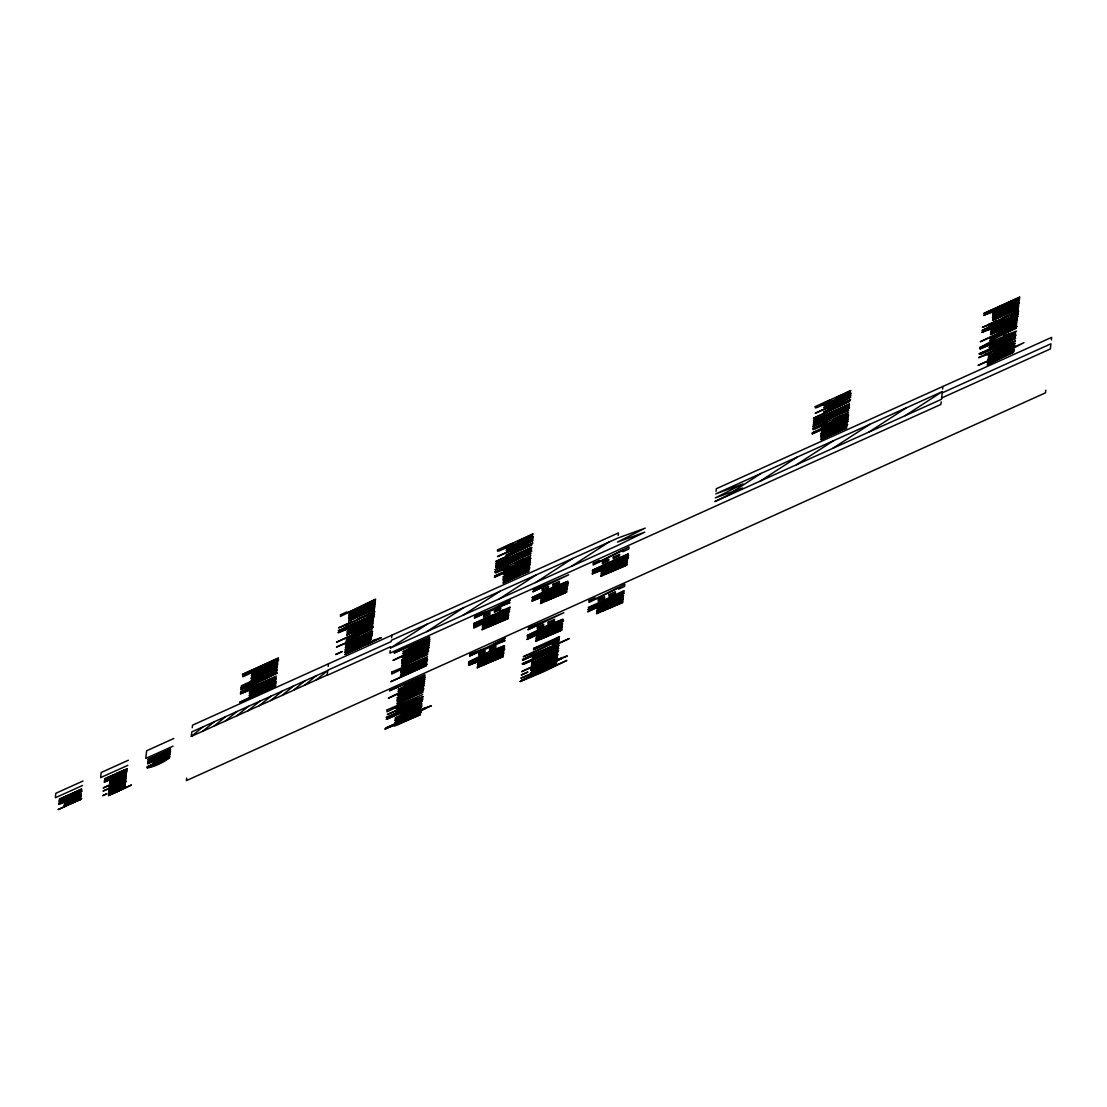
<?xml version="1.0" encoding="UTF-8"?>
<svg xmlns="http://www.w3.org/2000/svg" width="1107" height="1107" viewBox="0 0 1107 1107"><rect width="100%" height="100%" fill="white"/><g stroke="black" fill="none" stroke-linecap="round" stroke-linejoin="round"><path stroke-width="1.5" d="M186.668 778.041L186.391 780.615L1045.506 392.819L1045.797 390.245M327.229 675.035L191.29 736.39L191.788 731.907L327.727 670.538L315.896 680.155M192.244 727.728L192.535 725.168L618.467 532.91L618.176 535.47M328.184 666.372L328.461 663.813M390.204 650.57L389.913 653.144L940.908 404.429L941.199 401.855M390.48 648.01L390.619 646.723L327.188 675.353L327.755 670.219L391.2 641.59L391.338 640.303L617.9 538.044L645.215 528.122L617.443 542.084L644.758 532.176L617.042 545.737L390.48 648.01L427.579 623.947M391.615 637.743L391.906 635.169M532.412 659.758L522.047 663.882L558.357 646.958L537.864 657.295M716.049 491.287L716.34 488.727L1051.65 337.372L1051.359 339.932M942.334 391.587L941.476 399.295L714.914 501.554L742.645 487.993L715.33 497.901L743.088 483.939L715.772 493.86L942.334 391.587L905.235 415.651M942.611 389.027L942.901 386.454M989.326 349.757L978.962 353.894L1015.271 336.971L994.778 347.307M191.29 736.39L203.107 726.787M202.609 731.284L214.44 721.681M213.942 726.164L225.773 716.561M225.275 721.058L237.092 711.455M236.594 715.938L248.425 706.335M247.926 710.832L259.758 701.229M259.259 705.712L271.077 696.109M270.578 700.606L282.41 691.003M281.911 695.487L293.742 685.883M293.244 690.381L305.062 680.763M304.563 685.261L316.394 675.657M426.735 631.64L463.833 607.577M462.989 615.284L500.087 591.221M499.229 598.915L536.341 574.851M535.484 582.559L572.582 558.495M571.738 566.189L608.836 542.126M733.457 491.328L761.076 473.409M760.232 481.102L797.331 457.039M796.487 464.746L833.585 440.683M832.727 448.377L869.839 424.313M868.981 432.021L906.079 407.957M158.73 760.952L146.982 766.971L170.021 756.579L150.829 765.241L166.175 758.309L160.321 760.551M159.228 756.15L147.84 761.768L170.589 751.501L162.549 754.96M115.598 776.311L127.028 770.666L107.822 779.342L123.486 772.271L121.064 773.198M115.529 776.533L104.141 782.165L126.89 771.897L118.85 775.343M1000.174 322.552L1012.725 316.588L987.665 327.907L1000.119 323.064L1018.398 314.028L1000.23 321.459L981.992 330.467L995.414 325.167M999.953 324.517L1012.518 318.553L987.444 329.872L995.193 327.132M115.543 776.823L107.683 780.56L123.347 773.489L120.926 774.43M989.367 349.466L994.736 347.045M173.841 738.48L146.65 750.754L145.792 758.447L172.983 746.187M128.384 760.218L101.194 772.492L100.626 777.626L127.817 765.352M942.195 392.874L1050.944 343.793L1050.377 348.926L941.614 398.008M83.039 780.989L55.848 793.262L55.35 797.76L82.541 785.486M58.892 803.903L81.254 793.055L59.031 802.644L58.837 804.402L81.032 795.089L67.859 800.569L81.143 794.051L58.879 804.097M532.439 659.454L537.822 657.032M994.667 326.897L1018.177 315.993L1000.008 323.41L981.784 332.418L991.208 328.89M826.071 418.695L843.921 410.351L818.848 421.67L831.302 416.827L849.581 407.791L831.412 415.222L813.188 424.216L822.612 420.688M118.629 773.973L104.279 780.933L118.491 775.204M162.189 754.822L151.382 760.177L167.046 753.106L164.625 754.033M58.27 809.508L80.548 799.475L78.182 800.541C93.334 792.792 53.496 810.753 66.295 805.882L58.27 809.508M59.308 800.126L81.531 790.55L64.04 798.175L81.641 789.637L64.137 797.234L81.71 789.028L59.432 799.088L74.543 792.986L59.308 800.126M64.87 802.672L67.126 801.911L64.441 803.378L81.005 795.38L64.87 802.672M71.429 800.748L67.624 802.686L71.429 800.748M74.044 799.558L64.358 804.139L81.212 796.556L74.044 799.558M80.686 798.175L64.22 805.37L80.686 798.175M102.73 795.629L106.687 793.857L102.73 795.629M103.255 790.965L111.24 787.644C98.26 794.48 137.863 776.477 123.126 782.262L125.534 780.905L103.255 790.965M108.569 795.587L131.29 785.084L108.569 795.587M108.804 793.47L111.143 792.681L108.375 794.3L124.828 787.229L111.641 792.709L124.939 786.191L108.804 793.47M108.873 792.861L125.008 785.583L108.873 792.861M108.97 791.989L111.24 791.242L108.541 792.695L125.105 784.711L108.97 791.989M109.551 786.731L111.821 785.97L109.123 787.437L125.686 779.439L109.551 786.731M109.745 785.001L125.921 777.405L103.214 787.99L109.745 785.001M110.063 782.068L112.236 781.348L109.565 783.535L126.018 776.464L112.831 781.971L126.101 775.772L112.997 781.307L126.212 774.775L110.063 782.068M110.285 780.103L112.457 779.383L109.773 781.57L126.24 774.499L113.052 780.02L126.309 773.821L113.205 779.342L126.419 772.824L110.285 780.103M115.903 786.759L112.098 788.696L115.903 786.759M118.518 785.583L108.832 790.149L125.686 782.566L118.518 785.583M122.49 771.704L126.765 769.78L122.49 771.704M125.16 784.185L108.694 791.394L125.16 784.185M147.688 763.124L170.063 752.981L147.688 763.124M148.103 759.333L170.478 749.19L148.103 759.333M147.259 767.815C153.015 767.428 164.196 762.266 169.537 757.755L147.259 767.815M147.715 763.678L155.63 760.163L147.715 763.678M150.995 766.431L165.746 759.776L150.995 766.431M161.871 756.344L154.219 760.135L161.871 756.344M166.382 752.151L170.284 750.961L170.409 749.896L147.978 760.564L166.382 752.151M239.569 702.405L275.145 686.797L271.409 688.07L275.851 685.524L273.872 686.008A12.855 0.72 -24.4 0 0 268.046 688.36L239.569 702.405M240.523 693.771L260.837 686.174L276.03 678.854L255.039 688.139L276.155 677.678L240.523 693.771M240.773 691.432L240.551 693.439L276.335 676.1L240.773 691.432M241.229 687.405L241.132 688.167L276.778 672.074L248.771 684.278L276.944 670.621L248.937 682.784L277.054 669.638L241.409 685.731L241.326 686.492L265.583 675.976L241.229 687.405M242.53 674.384L278.327 658.139L242.53 674.384M243 675.533L242.862 676.806L278.701 659.91L268.268 664.297C288.18 656.216 247.387 674.426 262.331 666.94L243 675.533M250.099 691.46L253.724 690.256L249.421 692.595L275.92 679.809L250.099 691.46M251.331 680.39L277.082 669.361L269.195 672.004L277.29 667.452L251.469 679.131L258.471 676.847L251.331 680.39M251.801 676.169L255.274 675.021L251.372 677.166L255.15 676.114L250.985 678.522L277.317 667.203L256.229 676.017L277.442 666.11L256.354 674.924L277.622 664.518L251.801 676.169M252.147 673.028L255.62 671.894L251.732 674.038L255.496 672.973L251.331 675.381L277.663 664.062L256.575 672.89L277.788 662.968L256.699 671.797L277.968 661.377L252.147 673.028M260.602 688.388L254.513 691.488L260.602 688.388M264.794 686.492L264.656 687.71L249.296 693.812L263.065 686.797L276.266 681.691L268.531 685.939L267.437 685.966L271.16 684.001L264.794 686.492M275.435 684.278L249.075 695.791L276.086 683.379L272.613 685.482L275.435 684.278M335.725 654.486L342.035 651.636L335.725 654.486M336.542 647.028L349.328 641.714L345.675 643.873L353.175 641.161L372.658 631.696L368.34 633.093L372.187 630.935L336.542 647.028M340.582 614.772L340.403 616.433L375.702 599.247L346.809 613.015L346.92 611.908L340.582 614.772M345.052 654.417L381.403 637.618L372.727 640.718L376.172 639.957L366.694 644.62L370.942 642.185L354.918 648.716L345.052 654.417M345.439 651.027L349.175 649.767L344.734 652.341L371.066 641.05L349.978 649.823L371.246 639.376L345.439 651.027M345.536 650.058L371.357 638.407L345.536 650.058M345.688 648.66L349.314 647.457L345.01 649.795L371.509 637.009L345.688 648.66M346.629 640.233L350.255 639.03L345.951 641.368L372.45 628.582L346.629 640.233M346.934 637.466L372.81 625.33L336.5 642.254L346.934 637.466M347.46 632.775L350.933 631.64L347.031 633.785L350.808 632.72L346.643 635.127L372.976 623.808L351.888 632.637L373.101 622.715L351.998 631.53L373.28 621.124L347.46 632.775M347.806 629.648L351.279 628.499L347.377 630.644L351.154 629.579L346.989 632L373.322 620.681L352.234 629.496L373.446 619.574L352.358 628.402L373.626 617.983L347.806 629.648M348.774 620.93L374.512 609.902L366.625 612.545L374.733 607.992L348.913 619.671L355.9 617.388L348.774 620.93M349.342 615.727L352.815 614.579L348.926 616.737L352.704 615.672L348.525 618.08L374.872 606.761L353.77 615.575L374.982 605.667L353.894 614.482L375.162 604.076L349.342 615.727M349.687 612.586L353.161 611.451L349.272 613.596L353.05 612.531L348.871 614.952L375.218 603.633L354.115 612.448L375.328 602.526L354.24 611.355L375.508 600.935L349.687 612.586M356.786 640.303L350.684 643.388L356.786 640.303M360.965 638.407L360.827 639.611L345.467 645.727L359.249 638.711L372.45 633.591L364.701 637.84L363.608 637.881L367.344 635.902L360.965 638.407M367.33 616.212L374.166 613.126L367.33 616.212M371.606 636.179L345.246 647.706L372.256 635.28L368.797 637.383L371.606 636.179M385.056 729.029L398.105 723.591L394.175 725.901L397.233 725.002L420.508 714.61L399.419 723.383L420.702 712.936L385.056 729.029M386.329 717.474L421.975 701.381L386.329 717.474M387.173 709.85L386.952 711.856L422.736 694.518L387.173 709.85M388.488 698.102L424.064 682.493L420.328 683.752L424.77 681.206L422.791 681.691A12.855 0.72 -24.4 0 0 416.965 684.057L388.488 698.102M386.412 719.315L415.692 706.584L415.554 707.857L421.559 705.145L421.753 703.36L386.412 719.315M389.581 690.713L418.861 677.982L418.723 679.241L424.728 676.529L424.922 674.758L389.581 690.713M390.84 681.649L426.486 665.556L390.84 681.649M391.906 672.06L391.684 674.066L427.454 656.728L391.906 672.06M393.206 660.312L428.796 644.703L425.046 645.962L429.488 643.416L427.523 643.9A12.855 0.72 -24.4 0 0 421.684 646.267L393.206 660.312M394.3 652.922L423.594 640.192L423.441 641.451L429.447 638.739L429.654 636.968L394.3 652.922M394.95 723.936L421.352 711.995L385.831 728.046L394.95 723.936M395.116 722.497L431.453 705.685L422.777 708.798L426.223 708.037L416.758 712.687L420.992 710.251L404.968 716.796L395.116 722.497M395.49 719.107L399.226 717.848L394.784 720.422L421.117 709.117L400.028 717.903L421.31 707.456L395.49 719.107M396.444 710.417L422.846 698.489L387.325 714.527L396.444 710.417M397.164 703.886L422.999 692.124L406.49 698.835L423.178 690.56L397.413 701.644L414.253 694.809L397.288 702.765L414.129 695.902L397.164 703.886M397.759 698.517L401.384 697.313L397.081 699.652L423.58 686.866L397.759 698.517M400.969 674.467L426.859 662.138L401.121 673.056L418.598 666.082L400.969 674.467M401.467 669.943L405.093 668.739L400.789 671.077L427.288 658.291L401.467 669.943M401.896 666.096L427.731 654.334L411.209 661.045L427.897 652.77L402.145 663.854L418.972 657.018L402.021 664.975L418.847 658.112L401.896 666.096M402.491 660.727L406.103 659.523L401.813 661.861L428.312 649.076L402.491 660.727M406.352 712.687L400.264 715.786L406.352 712.687M408.262 695.445L402.173 698.545L408.262 695.445M409.521 684.084L403.432 687.184L409.521 684.084M411.541 670.787L405.439 673.886L411.541 670.787M412.994 657.655L406.892 660.754L412.994 657.655M414.253 646.294L408.151 649.394L414.253 646.294M410.545 710.791L410.406 712.009L395.047 718.111L408.815 711.095L422.016 705.975L414.281 710.237L413.188 710.265L416.91 708.286L410.545 710.791M412.454 693.549L412.316 694.767L396.956 700.883L410.725 693.854L423.926 688.748L416.19 692.996L415.097 693.024L418.82 691.059L412.454 693.549M413.714 682.189L413.575 683.393L398.216 689.509L411.984 682.493L425.185 677.373L417.45 681.621L416.357 681.663L420.079 679.684L413.714 682.189M415.72 668.891L415.582 670.109L400.222 676.211L414.004 669.195L427.205 664.089L419.456 668.337L418.363 668.365L422.099 666.4L415.72 668.891M417.173 655.759L417.035 656.977L401.675 663.093L415.457 656.064L428.658 650.958L420.909 655.206L419.816 655.233L423.552 653.268L417.173 655.759M418.432 644.399L418.294 645.602L402.934 651.719L416.716 644.703L429.917 639.583L422.168 643.831L421.075 643.873L424.811 641.894L418.432 644.399M422.071 700.537L395.711 712.064L422.722 699.638L419.262 701.741L422.071 700.537M424.355 679.961L397.994 691.488L425.005 679.075L421.532 681.179L424.355 679.961M427.011 660.796L400.651 672.309L427.662 659.897L424.202 662L427.011 660.796M429.073 642.171L402.713 653.697L429.724 641.285L426.264 643.388L429.073 642.171M468.759 661.931L504.557 645.713L491.522 650.612L468.759 661.931M469.562 656.008L505.124 640.593L492.933 644.98L505.387 638.241L486.693 647.498L469.742 654.417L481.061 650.349L469.562 656.008M474.433 617.955L509.995 602.54L497.804 606.927L510.258 600.188L491.563 609.445L474.599 616.364L485.931 612.296L474.433 617.955M473.907 626.811L473.768 628.098L509.607 611.202L499.174 615.575C519.086 607.494 478.293 625.704 493.238 618.218L473.907 626.811M478.888 653.504L478.694 655.275L484.963 652.438L485.157 650.667L478.888 653.504M477.837 665.501L481.31 664.352L477.421 666.497L481.199 665.445L477.02 667.853L503.367 656.534L482.265 665.349L503.477 655.441L482.389 664.255L503.657 653.85L477.837 665.501M478.182 662.36L481.656 661.225L477.767 663.37L481.545 662.304L477.366 664.712L503.713 653.393L482.61 662.221L503.823 652.3L482.735 661.114L504.003 650.708L478.182 662.36M483.759 615.45L483.565 617.222L489.834 614.385L490.027 612.628L483.759 615.45M482.707 627.448L486.181 626.299L482.278 628.458L486.056 627.392L481.891 629.8L508.224 618.481L487.135 627.295L508.348 617.388L487.26 626.202L508.528 615.796L482.707 627.448M483.053 624.306L486.527 623.172L482.638 625.317L486.416 624.251L482.237 626.673L508.57 615.354L487.481 624.168L508.694 614.247L487.606 623.075L508.874 612.655L483.053 624.306M494.497 577.162L530.128 561.083L494.497 577.162M494.608 576.193L530.239 560.1L494.608 576.193M495.106 571.682L495.286 572.983L496.739 572.582L520.179 562.37L529.741 557.637L530.737 555.603L495.106 571.682M495.175 569.718L530.973 553.5L517.938 558.398L495.175 569.718M495.853 563.671L531.651 547.425L495.853 563.671M497.513 549.93L497.597 551.244L499.603 550.719L532.896 536.12L518.284 541.281L533.159 533.851L497.513 549.93M489.668 648.647L489.46 650.404L495.756 647.567L495.964 645.796L489.668 648.647M494.525 610.594L494.331 612.351L500.627 609.514L500.821 607.743L494.525 610.594M491.453 651.082L479.206 657.157L491.453 651.082M500.973 569.524C504.875 570.949 517.827 560.308 500.973 569.524M503.477 547.716C507.767 549.1 521.978 537.739 503.477 547.716M503.187 582.974L529.008 571.212L512.499 577.923L529.188 569.648L503.436 580.732L520.262 573.91L503.298 581.853L520.138 574.99L503.187 582.974M503.768 577.619L507.393 576.401L503.09 578.74L529.589 565.954L503.768 577.619M506.079 556.807L531.955 544.672L495.645 561.595L506.079 556.807M506.563 552.476L532.965 540.548L497.444 556.586L506.563 552.476M498.025 650.266L497.915 651.22L504.266 648.356L504.46 646.654L468.565 663.716L478.404 660.035L498.025 650.266M515.156 563.117C519.944 564.418 534.432 552.739 515.156 563.117M514.271 574.547L508.182 577.633L514.271 574.547M517.702 543.579L511.614 546.678L517.702 543.579M517.868 558.869L505.622 564.944L517.868 558.869M518.463 572.651L518.325 573.855L502.965 579.971L516.734 572.956L529.935 567.836L522.2 572.084L521.106 572.125L524.829 570.147L518.463 572.651M521.895 541.683L521.757 542.887L506.383 549.003L520.165 541.987L533.366 536.867L525.631 541.115L524.538 541.157L528.26 539.178L521.895 541.683M525.092 552.172L524.995 553.126L531.332 550.262L531.526 548.56L495.632 565.622L505.47 561.941L525.092 552.172M530.336 559.256L503.976 570.769L530.986 558.357L527.527 560.46L530.336 559.256M520.096 681.538L542.97 672.046L566.826 660.45L520.096 681.538M522.518 659.62L550.054 647.138A58.491 3.266 -24.4 0 1 562.107 641.866L569.247 638.531L522.518 659.62M521.051 678.065L541.365 670.482L556.558 663.162L535.414 672.419L556.696 661.986L521.051 678.065M521.397 674.938L527.721 672.087L521.397 674.938M521.771 671.631L557.361 656.022L553.611 657.281L558.053 654.735L556.088 655.219A12.855 0.72 -24.4 0 0 550.248 657.586L521.771 671.631M523.044 660.049L558.689 643.956L523.044 660.049M526.904 639.403L562.702 623.199L549.653 628.098L526.904 639.403M527.333 635.487L563.131 619.27L550.096 624.182L527.333 635.487M528.122 629.662L563.85 612.725L528.316 627.89L542.292 622.715L528.122 629.662M532.19 597.559L567.988 581.341L554.939 586.24L532.19 597.559M532.979 591.733L568.707 574.796L533.173 589.962L547.135 584.787L532.979 591.733M530.585 676.294L556.987 664.366L521.466 680.418L530.585 676.294M530.973 672.71L567.324 655.911L558.634 659.011L562.093 658.25L552.614 662.913L556.863 660.478L540.839 667.009L530.973 672.71M531.222 670.51L557.042 658.845L531.222 670.51M531.374 669.112L534.999 667.908L530.696 670.247L557.195 657.461L531.374 669.112M531.955 663.84L535.705 662.581L531.263 665.155L557.596 653.85L536.508 662.623L557.776 652.189L531.955 663.84M532.356 660.242L558.758 648.315L523.237 664.352L532.356 660.242M533.532 649.615L559.284 638.587L551.397 641.23L559.492 636.677L533.671 648.356L540.673 646.059L533.532 649.615M537.462 627.06L537.269 628.831L543.537 625.995L543.731 624.237L537.462 627.06M536.411 639.057L539.884 637.923L535.982 640.067L539.759 639.002L535.594 641.41L561.927 630.091L540.839 638.919L562.052 628.997L540.963 637.812L562.231 627.406L536.411 639.057M536.757 635.93L540.23 634.781L536.341 636.926L540.119 635.875L535.94 638.282L562.273 626.963L541.185 635.778L562.398 625.856L541.434 634.712L562.577 624.279L536.757 635.93M542.319 589.132L542.126 590.903L548.394 588.066L548.588 586.309L542.319 589.132M541.268 601.129L544.741 599.98L540.839 602.139L544.616 601.073L540.451 603.481L566.784 592.162L545.696 600.99L566.909 591.069L545.931 599.911L567.088 589.477L541.268 601.129M541.614 598.001L545.087 596.853L541.185 598.998L544.962 597.932L540.797 600.354L567.13 589.035L546.042 597.849L567.254 587.928L546.291 596.77L567.434 586.336L541.614 598.001M543.426 652.134L537.324 655.219L543.426 652.134M548.228 622.203L548.034 623.974L554.33 621.124L554.524 619.367L548.228 622.203M553.085 584.275L552.891 586.046L559.187 583.195L559.381 581.438L553.085 584.275M549.584 628.555L537.338 634.643L549.584 628.555M550.013 624.639L537.767 630.713L550.013 624.639M547.605 650.238L547.467 651.442L532.107 657.558L545.889 650.542L559.077 645.423L551.341 649.671L550.248 649.712L553.97 647.733L547.605 650.238M554.87 586.71L542.624 592.785L554.87 586.71M552.739 643.278L552.628 644.246L558.98 641.382L559.16 639.68L523.279 656.728L533.104 653.047L552.739 643.278M557.873 651.345L531.512 662.858L558.523 650.446L555.064 652.549L557.873 651.345M587.803 611.728L623.601 595.511L610.552 600.423L587.803 611.728M588.038 609.611L623.836 593.366L588.038 609.611M589.173 600.603L588.966 602.443L618.758 587.692L618.592 589.118L624.597 586.406L624.832 584.358L595.068 599.053L595.206 597.877L589.173 600.603M592.453 570.243L628.25 553.998L592.453 570.243M593.366 563.2L593.158 565.04L622.95 550.29L622.798 551.729L628.804 549.017L629.025 546.955L599.261 561.65L599.399 560.474L593.366 563.2M598.361 599.385L598.167 601.156L604.436 598.32L604.63 596.562L598.361 599.385M602.554 561.982L602.36 563.754L608.629 560.917L608.822 559.16L602.554 561.982M597.31 611.382L600.783 610.234L596.881 612.392L600.658 611.327L596.493 613.735L622.826 602.416L601.738 611.244L622.95 601.322L601.862 610.137L623.13 599.731L597.31 611.382M597.655 608.255L601.129 607.106L597.24 609.251L601.004 608.186L596.839 610.607L623.172 599.288L602.083 608.103L623.296 598.181L602.333 607.023L623.476 596.59L597.655 608.255M601.502 573.98L604.976 572.845L601.087 574.99L604.865 573.924L600.686 576.332L627.019 565.013L605.93 573.841L627.143 563.92L606.055 572.734L627.323 562.328L601.502 573.98M601.848 570.852L605.321 569.704L601.433 571.849L605.211 570.797L601.032 573.205L627.378 561.886L606.276 570.7L627.489 560.779L606.401 569.607L627.669 559.201L601.848 570.852M609.127 594.528L608.933 596.299L615.229 593.449L615.423 591.692L609.127 594.528M613.32 557.125L613.126 558.897L619.422 556.046L619.616 554.289L613.32 557.125M610.483 600.88L598.237 606.968L610.483 600.88M617.72 594.182L617.609 595.137L623.947 592.273L624.14 590.585L588.26 607.632L598.084 603.952L617.72 594.182M812.261 433.833L847.907 417.74L812.261 433.833M812.372 432.851L848.017 416.758L812.372 432.851M812.87 428.354L813.064 429.641L814.503 429.239L837.944 419.041L847.505 414.295L848.516 412.261L812.87 428.354M812.953 426.375L848.751 410.157L835.702 415.07L812.953 426.375M813.617 420.328L849.415 404.083L813.617 420.328M815.278 406.601L815.361 407.916L817.367 407.39L850.674 392.777L835.979 397.842L850.923 390.508L815.278 406.601M818.751 426.181C822.639 427.62 835.591 416.979 818.751 426.181M821.256 404.387C825.545 405.757 839.756 394.396 821.256 404.387M820.951 439.645L846.786 427.883L830.264 434.594L846.952 426.32L821.2 437.39L838.027 430.568L821.076 438.524L837.916 431.647L820.951 439.645M821.546 434.276L825.172 433.072L820.868 435.411L847.367 422.625L821.546 434.276M823.843 413.478L849.719 401.329L813.41 418.266L823.843 413.478M824.328 409.133L850.729 397.205L815.209 413.243L824.328 409.133M832.921 419.788C837.708 421.089 852.21 409.396 832.921 419.788M832.049 431.204L825.947 434.304L832.049 431.204M835.481 400.236L829.378 403.335L835.481 400.236M835.633 415.526L823.387 421.601L835.633 415.526M836.228 429.308L836.089 430.526L820.73 436.628L834.512 429.613L847.713 424.493L839.964 428.755L838.871 428.783L842.607 426.804L836.228 429.308M839.659 398.34L839.521 399.558L824.162 405.66L837.944 398.645L851.145 393.525L843.396 397.787L842.302 397.814L846.039 395.836L839.659 398.34M842.87 408.829L842.759 409.784L849.097 406.919L849.29 405.231L813.41 422.279L823.234 418.598L842.87 408.829M848.114 415.914L821.754 427.44L848.765 415.014L845.291 417.118L848.114 415.914M983.888 313.433L1019.685 297.188L983.888 313.433M978.27 365.338L1013.915 349.245L978.27 365.338M980.096 348.885L993.145 343.447L989.215 345.758L992.273 344.858L1015.548 334.452L994.46 343.239L1015.742 332.792L980.096 348.885M987.776 363.816L991.388 362.612L987.098 364.95L1013.597 352.164L987.776 363.816M988.33 358.737L992.08 357.478L987.638 360.01L1000.908 354.752L1023.975 342.644L988.33 358.737M988.44 357.769L1014.206 346.588L1010.387 347.889L1014.911 345.273L988.579 356.579L1009.681 347.806L988.44 357.769M989.271 350.241L1015.686 338.313L980.152 354.365L989.271 350.241M990.447 339.724L994.058 338.521L989.755 340.859L1016.254 328.073L990.447 339.724M990.751 336.957L1016.627 324.821L980.304 341.745L990.751 336.957M991.263 332.266L994.736 331.118L990.848 333.276L994.626 332.211L990.447 334.618L1016.793 323.299L995.691 332.128L1016.904 322.206L995.816 331.021L1017.084 320.615L991.263 332.266M991.609 329.139L995.096 327.99L991.194 330.135L994.972 329.07L990.793 331.491L1017.139 320.172L996.037 328.987L1017.264 319.065L996.162 327.893L1017.43 317.474L991.609 329.139M992.578 320.421L1018.329 309.393L1010.442 312.036L1018.537 307.483L992.716 319.162L999.718 316.879L992.578 320.421M993.159 315.218L996.632 314.07L992.73 316.215L996.508 315.163L992.342 317.571L1018.675 306.252L997.587 315.066L1018.8 305.145L997.711 313.973L1018.98 303.567L993.159 315.218M993.505 312.077L996.978 310.942L993.076 313.087L996.853 312.022L992.688 314.43L1019.021 303.11L997.933 311.939L1019.146 302.017L998.057 310.832L1019.326 300.426L993.505 312.077M998.639 357.409L992.55 360.508L998.639 357.409M1002.831 355.513L1002.693 356.731L987.319 362.847L1001.102 355.817L1014.303 350.711L1006.567 354.96L1005.474 354.987L1009.197 353.022L1002.831 355.513M1011.148 315.703L1017.97 312.617L1011.148 315.703M1013.126 301.934L1013.016 302.903L1019.367 300.039L1019.561 298.337L983.666 315.384L993.505 311.704L1013.126 301.934M1015.382 336.058L989.021 347.584L1016.032 335.172L1012.559 337.275L1015.382 336.058M990.71 343.142L979.653 347.695L989.7 342.284L1010.456 333.83L1003.675 336.362L1004.409 335.559L1016.53 331.076L1005.405 337.054L985.604 344.997L990.71 343.142M153.486 761.92L170.243 754.476L153.486 761.92M402.422 657.516L409.009 655.482L410.24 654.5L407.168 655.552L420.494 650.363L429.239 645.616L421.393 648.328L420.286 649.283L424.313 647.844L402.422 657.516M397.704 695.307L404.276 693.273L405.522 692.29L402.45 693.342L415.775 688.153L424.521 683.406L416.675 686.119L415.568 687.073L419.581 685.634L397.704 695.307M506.342 550.677L512.915 548.657L514.16 547.661L511.088 548.726L524.414 543.523L533.159 538.791L525.299 541.503L524.206 542.458L528.219 541.019L506.342 550.677M503.713 574.395L510.285 572.374L511.531 571.378L508.459 572.43L521.784 567.241L530.53 562.508L522.684 565.22L521.577 566.175L525.59 564.736L503.713 574.395M824.106 407.348L830.693 405.314L831.924 404.332L828.852 405.383L842.178 400.194L850.923 395.448L843.077 398.16L841.97 399.129L845.997 397.676L824.106 407.348M821.477 431.052L828.064 429.032L829.309 428.035L826.223 429.101L839.549 423.898L848.308 419.166L840.448 421.878L839.355 422.832L843.368 421.393L821.477 431.052M429.018 647.65L418.501 652.743C438.137 642.849 392.805 663.647 411.43 655.911C382.828 669.085 425.392 647.055 429.018 647.65M424.299 685.441L413.783 690.533C433.418 680.639 388.087 701.437 406.712 693.702C378.11 706.875 420.674 684.846 424.299 685.441M530.308 564.528L519.792 569.635C539.427 559.727 494.096 580.525 512.721 572.803C484.119 585.963 526.683 563.933 530.308 564.528M848.073 421.186L837.556 426.292C857.192 416.384 811.86 437.182 830.485 429.461C801.883 442.62 844.447 420.605 848.073 421.186M1015.396 341.025L1003.786 347.266L1001.627 347.778L1009.252 343.793L984.69 354.89L990.613 352.732L988.855 354.005L978.546 357.699L1004.935 344.734A17.255 0.969 -24.4 0 1 1012.753 341.606L1015.396 341.025M59.197 801.26L81.849 791.145L59.197 801.26M104.598 778.941L127.236 768.839L104.598 778.941M241.035 689.204L249.961 686.063L277.276 673.028L241.035 689.204M338.687 627.78L347.612 624.639L374.927 611.618L338.687 627.78M592.411 571.932L601.336 568.777L628.651 555.756L592.411 571.932M982.504 327.271L991.429 324.13L1018.744 311.095L982.504 327.271M510.05 607.245L509.829 607.508A12.592 0.706 -24.4 0 1 506.674 609.348L473.658 623.656L493.39 614.565C491.48 616.557 515.253 604.976 499.229 611.797L510.05 607.245M568.389 582.96L532.107 599.51L545.972 592.245L568.389 582.96M473.671 625.33L491.342 618.356L509.87 609.113L473.671 625.33M468.579 665.349L486.25 658.361L504.778 649.117L468.579 665.349M527.375 636.94L545.045 629.966L563.574 620.723L527.375 636.94M126.143 778.47L109.275 786.081L126.143 778.47M373.17 627.019L359.512 634.09L346.187 639.196L359.429 632.332L373.17 627.019M532.688 543.039L519.017 550.096L505.705 555.216L518.934 548.339L532.688 543.039M423.054 696.663L409.382 703.734L396.071 708.84L409.299 701.976L423.054 696.663M850.453 399.696L836.781 406.753L823.47 411.873L836.712 405.01L850.453 399.696M1016.987 326.51L1003.316 333.581L990.004 338.687L1003.233 331.823L1016.987 326.51M1015.119 343.35L1001.448 350.421L988.136 355.527L1001.365 348.663L1015.119 343.35M338.438 630.699L351.597 625.676L374.581 614.537L338.438 630.699M338.216 632.65L351.376 627.641L374.36 616.502L338.216 632.65M495.659 567.282L508.833 562.273L531.817 551.134L495.659 567.282M532.024 601.004L545.184 595.995L568.168 584.856L532.024 601.004M592.259 573.869L605.432 568.846L628.416 557.707L592.259 573.869M122.669 780.034L112.831 784.531L122.669 780.034M367.607 629.537L351.874 636.719L367.607 629.537M527.126 545.543L511.268 552.697L527.126 545.543M417.491 699.181L401.633 706.335L417.491 699.181M844.89 402.201L829.046 409.355L844.89 402.201M1011.424 329.014L995.691 336.21L1011.424 329.014M1009.556 345.868L993.699 353.022L1009.556 345.868M62.67 799.724L67.831 797.455L62.67 799.724M108.057 777.405L113.232 775.149L108.057 777.405M246.584 686.755L254.859 683.13L246.584 686.755M344.235 625.33L352.51 621.705L344.235 625.33M597.96 569.468L606.235 565.857L597.96 569.468M988.053 324.821L996.328 321.196L988.053 324.821M78.085 799.06L72.951 801.606L78.085 799.06M122.559 785.084L117.425 787.631L122.559 785.084M271.257 685.703L263.037 689.772L271.257 685.703M344.056 628.25L368.922 617.097L344.056 628.25M343.834 630.201L368.7 619.062L343.834 630.201M367.427 637.604L359.222 641.673L367.427 637.604M501.291 564.833L526.143 553.694L501.291 564.833M424.894 643.596L416.689 647.664L424.894 643.596M526.157 560.668L517.951 564.75L526.157 560.668M422.832 662.221L414.627 666.289L422.832 662.221M420.176 681.386L411.956 685.454L420.176 681.386M537.642 598.555L562.508 587.416L537.642 598.555M417.892 701.963L409.687 706.031L417.892 701.963M597.891 571.406L622.743 560.267L597.891 571.406M553.694 652.77L545.488 656.838L553.694 652.77M843.935 417.339L835.716 421.407L843.935 417.339M1011.203 337.483L1002.984 341.551L1011.203 337.483M78.417 792.695L71.249 795.919L78.417 792.695M123.804 770.375L116.65 773.599L123.804 770.375M271.782 675.505L260.339 680.667L271.782 675.505M369.434 614.081L357.99 619.242L369.434 614.081M623.158 558.232L611.701 563.394L623.158 558.232M1013.251 313.572L1001.793 318.733L1013.251 313.572M112.54 787.202L122.462 782.829L112.54 787.202M121.286 789.582L111.503 794.01L121.286 789.582M351.403 641.008L367.275 634.007L351.403 641.008M365.407 644.8L349.757 651.885L365.407 644.8M550.068 591.096L562.716 585.534L550.068 591.096M415.457 712.88L399.807 719.965L415.457 712.88M551.328 663.093L535.663 670.178L551.328 663.093M993.546 357.063L1009.21 350.158L993.546 357.063M492.186 617.139L479.11 623.02L492.186 617.139M487.108 657.157L474.031 663.024L487.108 657.157M545.889 628.748L532.813 634.629L545.889 628.748M67.652 804.941L77.573 800.555L67.652 804.941M254.568 695.099L270.44 688.097L254.568 695.099M408.22 652.992L424.078 645.99L408.22 652.992M403.488 690.782L419.359 683.78L403.488 690.782M536.784 664.311L552.642 657.309L536.784 664.311"/></g></svg>
